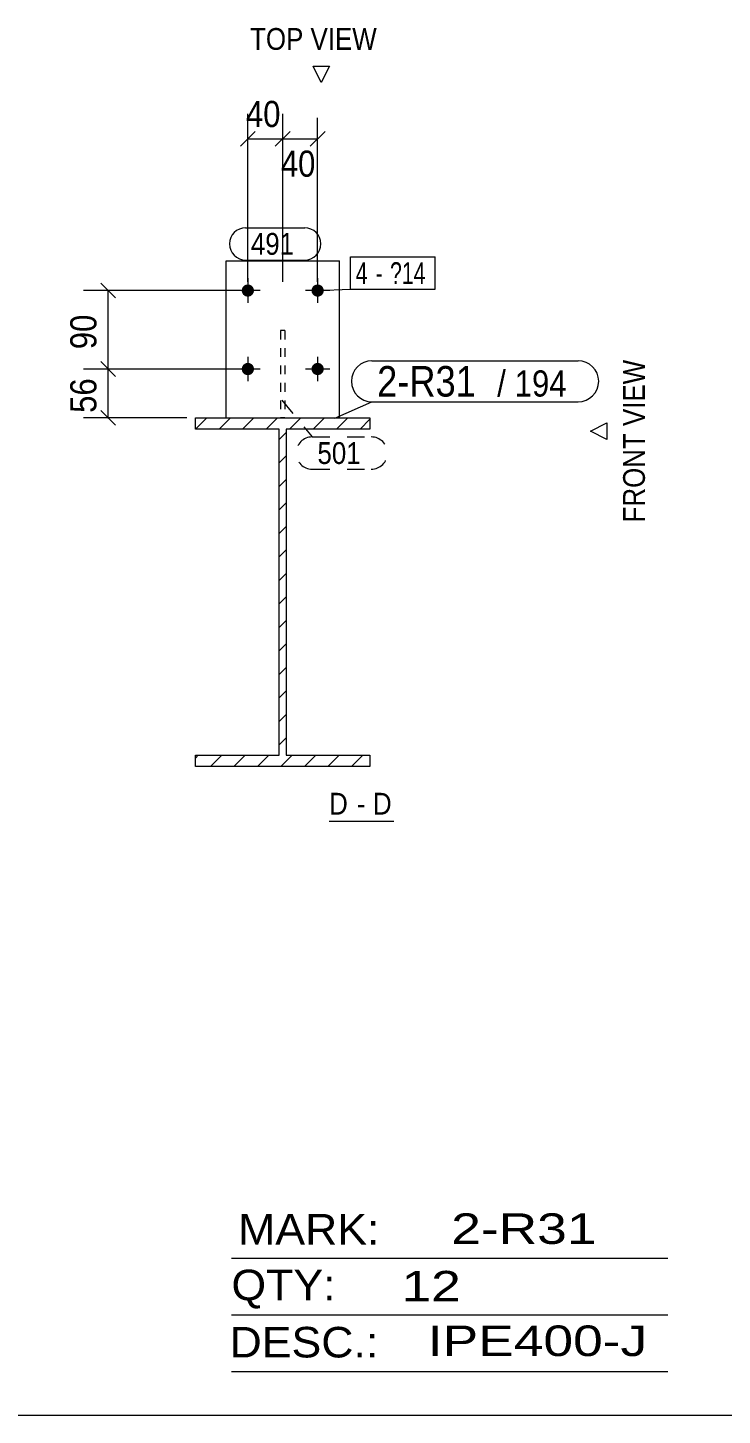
# Model space of a CAD drawing. Header units: millimetres. Extents: x 2 to 1174, y 1 to 825.
# Drawn here: x 368.7 to 448.3, y 5 to 164.1 of the extents above; entities that cross this region are included whole.
import ezdxf

# ---------------------------------------------------------------- set-up
doc = ezdxf.new("R2010")
doc.units = ezdxf.units.MM
for name, pattern in [('XKITLINE00', [0]), ('XKITLINE01', [4, 1, -1, 1, -1]), ('XKITLINE02', [4, 2, -2])]:
    doc.linetypes.add(name, pattern=pattern)
for name, color, linetype, lineweight in [('Bolt', 3, 'Continuous', 0), ('BoltMark', 7, 'Continuous', 0), ('Dimensions', 7, 'Continuous', 0), ('DrawingSheet', 5, 'Continuous', 0), ('OtherObjectType', 7, 'Continuous', 0), ('Part', 2, 'Continuous', 0), ('PartMark', 7, 'Continuous', 0)]:
    doc.layers.add(name, color=color, linetype=linetype, lineweight=lineweight)
doc.styles.add('ARIAL', font='ARIAL.TTF')
doc.styles.add('ARIAL_NARROW', font='ARIALN.TTF')

# ---------------------------------------------------------------- blocks, each defined once
blk = doc.blocks.new('*A2')
at = {"layer": 'Part', "color": 7, "linetype": 'XKITLINE00', "lineweight": 0}
for p, q in [((387.88, 118.08), (389.18, 119.38)), ((390.58, 118.08), (391.88, 119.38)), ((393.27, 118.08), (394.57, 119.38)), ((395.97, 118.08), (397.27, 119.38)), ((398.66, 118.08), (399.96, 119.38)), ((401.35, 118.08), (402.65, 119.38)), ((404.05, 118.08), (405.35, 119.38)), ((387.88, 118.08), (387.88, 118.08)), ((406.74, 118.08), (407.88, 119.22)), ((397.48, 116.9), (398.28, 117.7)), ((397.48, 114.21), (398.28, 115.01)), ((397.48, 111.51), (398.28, 112.31)), ((397.48, 108.82), (398.28, 109.62)), ((397.48, 106.12), (398.28, 106.92)), ((397.48, 103.43), (398.28, 104.23)), ((397.48, 100.74), (398.28, 101.54)), ((397.48, 98.04), (398.28, 98.84)), ((397.48, 95.35), (398.28, 96.15)), ((397.48, 92.65), (398.28, 93.45)), ((397.48, 89.96), (398.28, 90.76)), ((397.48, 87.27), (398.28, 88.07)), ((397.48, 84.57), (398.28, 85.37)), ((397.48, 81.88), (398.28, 82.68)), ((387.88, 80.36), (388.2, 80.68)), ((389.59, 79.38), (390.89, 80.68)), ((392.29, 79.38), (393.59, 80.68)), ((394.98, 79.38), (396.28, 80.68)), ((397.68, 79.38), (398.98, 80.68)), ((400.37, 79.38), (401.67, 80.68)), ((403.06, 79.38), (404.36, 80.68)), ((405.76, 79.38), (407.06, 80.68))]:
    blk.add_line(p, q, dxfattribs=at)
blk = doc.blocks.new('*A151')
at = {"layer": 'Bolt'}
for points in [[(394.58, 133.94), (394.58, 133.91), (394.58, 133.87), (394.57, 133.84), (394.56, 133.81), (394.55, 133.77), (394.54, 133.74), (394.53, 133.71), (394.52, 133.68), (394.5, 133.65), (394.48, 133.62), (394.47, 133.59), (394.45, 133.56), (394.42, 133.53), (394.4, 133.51), (394.38, 133.48), (394.35, 133.46), (394.33, 133.44), (394.3, 133.41), (394.27, 133.39), (394.24, 133.38), (394.21, 133.36), (394.18, 133.34), (394.15, 133.33), (394.12, 133.32), (394.09, 133.31), (394.05, 133.3), (394.02, 133.29), (393.99, 133.28), (393.95, 133.28), (393.92, 133.28), (393.88, 133.28), (393.85, 133.28), (393.81, 133.28), (393.78, 133.28), (393.75, 133.29), (393.71, 133.3), (393.68, 133.31), (393.65, 133.32), (393.62, 133.33), (393.58, 133.34), (393.55, 133.36), (393.52, 133.38), (393.49, 133.39), (393.47, 133.41), (393.44, 133.44), (393.41, 133.46), (393.39, 133.48), (393.36, 133.51), (393.34, 133.53), (393.32, 133.56), (393.3, 133.59), (393.28, 133.62), (393.27, 133.65), (393.25, 133.68), (393.24, 133.71), (393.22, 133.74), (393.21, 133.77), (393.2, 133.81), (393.2, 133.84), (393.19, 133.87), (393.19, 133.91), (393.18, 133.94), (393.18, 133.98), (393.18, 134.01), (393.19, 134.05), (393.19, 134.08), (393.2, 134.11), (393.2, 134.15), (393.21, 134.18), (393.22, 134.21), (393.24, 134.24), (393.25, 134.28), (393.27, 134.31), (393.28, 134.34), (393.3, 134.37), (393.32, 134.39), (393.34, 134.42), (393.36, 134.45), (393.39, 134.47), (393.41, 134.5), (393.44, 134.52), (393.47, 134.54), (393.49, 134.56), (393.52, 134.58), (393.55, 134.59), (393.58, 134.61), (393.62, 134.62), (393.65, 134.64), (393.68, 134.65), (393.71, 134.66), (393.75, 134.66), (393.78, 134.67), (393.81, 134.67), (393.85, 134.68), (393.88, 134.68), (393.92, 134.68), (393.95, 134.67), (393.99, 134.67), (394.02, 134.66), (394.05, 134.66), (394.09, 134.65), (394.12, 134.64), (394.15, 134.62), (394.18, 134.61), (394.21, 134.59), (394.24, 134.58), (394.27, 134.56), (394.3, 134.54), (394.33, 134.52), (394.35, 134.5), (394.38, 134.47), (394.4, 134.45), (394.42, 134.42), (394.45, 134.39), (394.47, 134.37), (394.48, 134.34), (394.5, 134.31), (394.52, 134.28), (394.53, 134.24), (394.54, 134.21), (394.55, 134.18), (394.56, 134.15), (394.57, 134.11), (394.58, 134.08), (394.58, 134.05), (394.58, 134.01), (394.58, 133.98)], [(402.58, 133.94), (402.58, 133.91), (402.58, 133.87), (402.57, 133.84), (402.56, 133.81), (402.55, 133.77), (402.54, 133.74), (402.53, 133.71), (402.52, 133.68), (402.5, 133.65), (402.48, 133.62), (402.47, 133.59), (402.45, 133.56), (402.42, 133.53), (402.4, 133.51), (402.38, 133.48), (402.35, 133.46), (402.33, 133.44), (402.3, 133.41), (402.27, 133.39), (402.24, 133.38), (402.21, 133.36), (402.18, 133.34), (402.15, 133.33), (402.12, 133.32), (402.09, 133.31), (402.05, 133.3), (402.02, 133.29), (401.99, 133.28), (401.95, 133.28), (401.92, 133.28), (401.88, 133.28), (401.85, 133.28), (401.81, 133.28), (401.78, 133.28), (401.75, 133.29), (401.71, 133.3), (401.68, 133.31), (401.65, 133.32), (401.62, 133.33), (401.58, 133.34), (401.55, 133.36), (401.52, 133.38), (401.49, 133.39), (401.47, 133.41), (401.44, 133.44), (401.41, 133.46), (401.39, 133.48), (401.36, 133.51), (401.34, 133.53), (401.32, 133.56), (401.3, 133.59), (401.28, 133.62), (401.27, 133.65), (401.25, 133.68), (401.24, 133.71), (401.22, 133.74), (401.21, 133.77), (401.2, 133.81), (401.2, 133.84), (401.19, 133.87), (401.19, 133.91), (401.18, 133.94), (401.18, 133.98), (401.18, 134.01), (401.19, 134.05), (401.19, 134.08), (401.2, 134.11), (401.2, 134.15), (401.21, 134.18), (401.22, 134.21), (401.24, 134.24), (401.25, 134.28), (401.27, 134.31), (401.28, 134.34), (401.3, 134.37), (401.32, 134.39), (401.34, 134.42), (401.36, 134.45), (401.39, 134.47), (401.41, 134.5), (401.44, 134.52), (401.47, 134.54), (401.49, 134.56), (401.52, 134.58), (401.55, 134.59), (401.58, 134.61), (401.62, 134.62), (401.65, 134.64), (401.68, 134.65), (401.71, 134.66), (401.75, 134.66), (401.78, 134.67), (401.81, 134.67), (401.85, 134.68), (401.88, 134.68), (401.92, 134.68), (401.95, 134.67), (401.99, 134.67), (402.02, 134.66), (402.05, 134.66), (402.09, 134.65), (402.12, 134.64), (402.15, 134.62), (402.18, 134.61), (402.21, 134.59), (402.24, 134.58), (402.27, 134.56), (402.3, 134.54), (402.33, 134.52), (402.35, 134.5), (402.38, 134.47), (402.4, 134.45), (402.42, 134.42), (402.45, 134.39), (402.47, 134.37), (402.48, 134.34), (402.5, 134.31), (402.52, 134.28), (402.53, 134.24), (402.54, 134.21), (402.55, 134.18), (402.56, 134.15), (402.57, 134.11), (402.58, 134.08), (402.58, 134.05), (402.58, 134.01), (402.58, 133.98)], [(394.58, 124.94), (394.58, 124.91), (394.58, 124.87), (394.57, 124.84), (394.56, 124.81), (394.55, 124.77), (394.54, 124.74), (394.53, 124.71), (394.52, 124.68), (394.5, 124.65), (394.48, 124.62), (394.47, 124.59), (394.45, 124.56), (394.42, 124.53), (394.4, 124.51), (394.38, 124.48), (394.35, 124.46), (394.33, 124.44), (394.3, 124.41), (394.27, 124.39), (394.24, 124.38), (394.21, 124.36), (394.18, 124.34), (394.15, 124.33), (394.12, 124.32), (394.09, 124.31), (394.05, 124.3), (394.02, 124.29), (393.99, 124.28), (393.95, 124.28), (393.92, 124.28), (393.88, 124.28), (393.85, 124.28), (393.81, 124.28), (393.78, 124.28), (393.75, 124.29), (393.71, 124.3), (393.68, 124.31), (393.65, 124.32), (393.62, 124.33), (393.58, 124.34), (393.55, 124.36), (393.52, 124.38), (393.49, 124.39), (393.47, 124.41), (393.44, 124.44), (393.41, 124.46), (393.39, 124.48), (393.36, 124.51), (393.34, 124.53), (393.32, 124.56), (393.3, 124.59), (393.28, 124.62), (393.27, 124.65), (393.25, 124.68), (393.24, 124.71), (393.22, 124.74), (393.21, 124.77), (393.2, 124.81), (393.2, 124.84), (393.19, 124.87), (393.19, 124.91), (393.18, 124.94), (393.18, 124.98), (393.18, 125.01), (393.19, 125.05), (393.19, 125.08), (393.2, 125.11), (393.2, 125.15), (393.21, 125.18), (393.22, 125.21), (393.24, 125.24), (393.25, 125.28), (393.27, 125.31), (393.28, 125.34), (393.3, 125.37), (393.32, 125.39), (393.34, 125.42), (393.36, 125.45), (393.39, 125.47), (393.41, 125.5), (393.44, 125.52), (393.47, 125.54), (393.49, 125.56), (393.52, 125.58), (393.55, 125.59), (393.58, 125.61), (393.62, 125.62), (393.65, 125.64), (393.68, 125.65), (393.71, 125.66), (393.75, 125.66), (393.78, 125.67), (393.81, 125.67), (393.85, 125.68), (393.88, 125.68), (393.92, 125.68), (393.95, 125.67), (393.99, 125.67), (394.02, 125.66), (394.05, 125.66), (394.09, 125.65), (394.12, 125.64), (394.15, 125.62), (394.18, 125.61), (394.21, 125.59), (394.24, 125.58), (394.27, 125.56), (394.3, 125.54), (394.33, 125.52), (394.35, 125.5), (394.38, 125.47), (394.4, 125.45), (394.42, 125.42), (394.45, 125.39), (394.47, 125.37), (394.48, 125.34), (394.5, 125.31), (394.52, 125.28), (394.53, 125.24), (394.54, 125.21), (394.55, 125.18), (394.56, 125.15), (394.57, 125.11), (394.58, 125.08), (394.58, 125.05), (394.58, 125.01), (394.58, 124.98)], [(402.58, 124.94), (402.58, 124.91), (402.58, 124.87), (402.57, 124.84), (402.56, 124.81), (402.55, 124.77), (402.54, 124.74), (402.53, 124.71), (402.52, 124.68), (402.5, 124.65), (402.48, 124.62), (402.47, 124.59), (402.45, 124.56), (402.42, 124.53), (402.4, 124.51), (402.38, 124.48), (402.35, 124.46), (402.33, 124.44), (402.3, 124.41), (402.27, 124.39), (402.24, 124.38), (402.21, 124.36), (402.18, 124.34), (402.15, 124.33), (402.12, 124.32), (402.09, 124.31), (402.05, 124.3), (402.02, 124.29), (401.99, 124.28), (401.95, 124.28), (401.92, 124.28), (401.88, 124.28), (401.85, 124.28), (401.81, 124.28), (401.78, 124.28), (401.75, 124.29), (401.71, 124.3), (401.68, 124.31), (401.65, 124.32), (401.62, 124.33), (401.58, 124.34), (401.55, 124.36), (401.52, 124.38), (401.49, 124.39), (401.47, 124.41), (401.44, 124.44), (401.41, 124.46), (401.39, 124.48), (401.36, 124.51), (401.34, 124.53), (401.32, 124.56), (401.3, 124.59), (401.28, 124.62), (401.27, 124.65), (401.25, 124.68), (401.24, 124.71), (401.22, 124.74), (401.21, 124.77), (401.2, 124.81), (401.2, 124.84), (401.19, 124.87), (401.19, 124.91), (401.18, 124.94), (401.18, 124.98), (401.18, 125.01), (401.19, 125.05), (401.19, 125.08), (401.2, 125.11), (401.2, 125.15), (401.21, 125.18), (401.22, 125.21), (401.24, 125.24), (401.25, 125.28), (401.27, 125.31), (401.28, 125.34), (401.3, 125.37), (401.32, 125.39), (401.34, 125.42), (401.36, 125.45), (401.39, 125.47), (401.41, 125.5), (401.44, 125.52), (401.47, 125.54), (401.49, 125.56), (401.52, 125.58), (401.55, 125.59), (401.58, 125.61), (401.62, 125.62), (401.65, 125.64), (401.68, 125.65), (401.71, 125.66), (401.75, 125.66), (401.78, 125.67), (401.81, 125.67), (401.85, 125.68), (401.88, 125.68), (401.92, 125.68), (401.95, 125.67), (401.99, 125.67), (402.02, 125.66), (402.05, 125.66), (402.09, 125.65), (402.12, 125.64), (402.15, 125.62), (402.18, 125.61), (402.21, 125.59), (402.24, 125.58), (402.27, 125.56), (402.3, 125.54), (402.33, 125.52), (402.35, 125.5), (402.38, 125.47), (402.4, 125.45), (402.42, 125.42), (402.45, 125.39), (402.47, 125.37), (402.48, 125.34), (402.5, 125.31), (402.52, 125.28), (402.53, 125.24), (402.54, 125.21), (402.55, 125.18), (402.56, 125.15), (402.57, 125.11), (402.58, 125.08), (402.58, 125.05), (402.58, 125.01), (402.58, 124.98)]]:
    blk.add_hatch(color=3, dxfattribs=at).paths.add_polyline_path(points, flags=17)
at = {"layer": 'Bolt', "color": 3, "linetype": 'XKITLINE00', "lineweight": 0}
for p, q in [((393.88, 135.38), (393.88, 132.58)), ((401.88, 135.38), (401.88, 132.58)), ((395.28, 133.98), (392.48, 133.98)), ((403.28, 133.98), (400.48, 133.98)), ((393.88, 126.38), (393.88, 123.58)), ((401.88, 126.38), (401.88, 123.58)), ((395.28, 124.98), (392.48, 124.98)), ((403.28, 124.98), (400.48, 124.98))]:
    blk.add_line(p, q, dxfattribs=at)
blk = doc.blocks.new('*A152')
at = {"layer": 'Part', "color": 2, "linetype": 'XKITLINE00', "lineweight": 0}
for p, q in [((387.88, 118.08), (387.88, 119.38)), ((387.88, 119.38), (407.88, 119.38)), ((407.88, 119.38), (407.88, 118.08)), ((397.48, 118.08), (387.88, 118.08)), ((397.48, 80.68), (397.48, 118.08)), ((407.88, 118.08), (398.28, 118.08)), ((398.28, 118.08), (398.28, 80.68)), ((387.88, 79.38), (387.88, 80.68)), ((387.88, 80.68), (397.48, 80.68)), ((398.28, 80.68), (407.88, 80.68)), ((407.88, 80.68), (407.88, 79.38)), ((407.88, 79.38), (387.88, 79.38))]:
    blk.add_line(p, q, dxfattribs=at)
blk = doc.blocks.new('*A153')
at = {"layer": 'Part', "color": 7, "linetype": 'XKITLINE01', "lineweight": 0}
for p, q in [((398.13, 129.38), (397.63, 129.38)), ((397.63, 129.38), (397.63, 119.38)), ((398.13, 129.38), (398.13, 119.38)), ((398.13, 119.38), (397.63, 119.38))]:
    blk.add_line(p, q, dxfattribs=at)
blk = doc.blocks.new('*A154')
at = {"layer": 'Part', "color": 2, "linetype": 'XKITLINE00', "lineweight": 0}
for p, q in [((391.38, 119.38), (391.38, 137.38)), ((391.38, 137.38), (404.38, 137.38)), ((404.38, 119.38), (404.38, 137.38))]:
    blk.add_line(p, q, dxfattribs=at)
at = {"layer": 'Part', "color": 7, "linetype": 'XKITLINE01', "lineweight": 0}
blk.add_line((391.38, 119.38), (404.38, 119.38), dxfattribs=at)
blk = doc.blocks.new('*A197')
at = {"layer": 'DrawingSheet', "color": 5, "linetype": 'XKITLINE00', "lineweight": 0}
blk.add_line((5, 5), (1174, 5), dxfattribs=at)
blk = doc.blocks.new('*A201')
at = {"layer": 'OtherObjectType', "color": 6, "linetype": 'XKITLINE00', "lineweight": 0}
for p, q in [((392, 23), (442, 23)), ((392, 16.5), (442, 16.5)), ((392, 10), (442, 10))]:
    blk.add_line(p, q, dxfattribs=at)
at = {"layer": 'OtherObjectType', "color": 6, "style": 'ARIAL_NARROW'}
for s, width, p in [('MARK:', 1.275, (392.77, 24.58)), ('2-R31', 1.525501, (417.19, 24.65)), ('QTY:', 1.275, (392, 18.19)), ('12', 1.525501, (411.49, 18.05)), ('DESC.:', 1.275, (391.79, 11.63)), ('IPE400-J', 1.525501, (414.5, 11.79))]:
    blk.add_text(s, height=3.5, dxfattribs=dict(at, width=width)).set_placement(p)
blk = doc.blocks.new('*A341')
at = {"layer": 'Dimensions', "color": 7, "linetype": 'XKITLINE00', "lineweight": 0}
for p, q in [((377.03, 125.83), (378.73, 124.13)), ((392.88, 124.98), (375.03, 124.98)), ((377.88, 119.38), (377.88, 124.98)), ((386.88, 119.38), (375.03, 119.38)), ((377.03, 120.23), (378.73, 118.53))]:
    blk.add_line(p, q, dxfattribs=at)
at = {"layer": 'Dimensions', "color": 3}
for p in [(377.88, 124.98), (377.88, 119.38)]:
    blk.add_point(p, dxfattribs=at)
at = {"layer": 'Dimensions', "color": 3, "style": 'ARIAL', "width": 0.85}
blk.add_text('56', height=3, rotation=90.0002, dxfattribs=at).set_placement((376.53, 119.95))
blk = doc.blocks.new('*A342')
at = {"layer": 'Dimensions', "color": 7, "linetype": 'XKITLINE00', "lineweight": 0}
for p, q in [((392.88, 133.98), (375.03, 133.98)), ((377.03, 134.83), (378.73, 133.13)), ((377.88, 124.98), (377.88, 133.98)), ((377.03, 125.83), (378.73, 124.13)), ((392.88, 124.98), (375.03, 124.98))]:
    blk.add_line(p, q, dxfattribs=at)
at = {"layer": 'Dimensions', "color": 3}
for p in [(377.88, 133.98), (377.88, 124.98)]:
    blk.add_point(p, dxfattribs=at)
at = {"layer": 'Dimensions', "color": 3, "style": 'ARIAL', "width": 0.85}
blk.add_text('90', height=3, rotation=90.0002, dxfattribs=at).set_placement((376.53, 127.25))
blk = doc.blocks.new('*A343')
at = {"layer": 'Dimensions', "color": 7, "linetype": 'XKITLINE00', "lineweight": 0}
for p, q in [((393.88, 134.98), (393.88, 154.23)), ((397.88, 134.98), (397.88, 154.23)), ((394.73, 152.23), (393.03, 150.53)), ((393.88, 151.38), (397.88, 151.38)), ((398.73, 152.23), (397.03, 150.53))]:
    blk.add_line(p, q, dxfattribs=at)
at = {"layer": 'Dimensions', "color": 3}
for p in [(393.88, 151.38), (397.88, 151.38)]:
    blk.add_point(p, dxfattribs=at)
at = {"layer": 'Dimensions', "color": 3, "style": 'ARIAL', "width": 0.85}
blk.add_text('40', height=3, dxfattribs=at).set_placement((393.66, 152.73))
blk = doc.blocks.new('*A344')
at = {"layer": 'Dimensions', "color": 7, "linetype": 'XKITLINE00', "lineweight": 0}
for p, q in [((397.88, 134.98), (397.88, 153.78)), ((401.88, 134.98), (401.88, 153.78)), ((398.73, 152.23), (397.03, 150.53)), ((397.88, 151.38), (401.88, 151.38)), ((402.73, 152.23), (401.03, 150.53))]:
    blk.add_line(p, q, dxfattribs=at)
at = {"layer": 'Dimensions', "color": 3}
for p in [(397.88, 151.38), (401.88, 151.38)]:
    blk.add_point(p, dxfattribs=at)
at = {"layer": 'Dimensions', "color": 3, "style": 'ARIAL', "width": 0.85}
blk.add_text('40', height=3, dxfattribs=at).set_placement((397.66, 147.03))
blk = doc.blocks.new('*A345')
at = {"layer": 'BoltMark', "color": 7, "linetype": 'XKITLINE00', "lineweight": 0}
for p, q in [((405.65, 137.83), (415.34, 137.83)), ((405.65, 134.13), (405.65, 137.83)), ((415.34, 134.13), (415.34, 137.83)), ((401.88, 133.98), (405.65, 134.13)), ((405.65, 134.13), (415.34, 134.13))]:
    blk.add_line(p, q, dxfattribs=at)
at = {"layer": 'BoltMark', "color": 3, "style": 'ARIAL_NARROW', "width": 0.85}
for s, p in [('4', (406.25, 134.73)), ('?14', (410.18, 134.73)), ('-', (408.52, 134.73))]:
    blk.add_text(s, height=2.5, dxfattribs=at).set_placement(p)
blk = doc.blocks.new('*A346')
at = {"layer": 'PartMark', "color": 7, "linetype": 'XKITLINE02', "lineweight": 0}
for p, q in [((397.76, 121.41), (401.26, 117.19)), ((401.26, 117.19), (408.03, 117.19)), ((401.26, 113.49), (408.03, 113.49))]:
    blk.add_line(p, q, dxfattribs=at)
for centre, start, end in [((401.26, 115.34), 90, 270), ((408.03, 115.34), 270, 90)]:
    blk.add_arc(centre, 1.85, start, end, dxfattribs=at)
at = {"layer": 'PartMark', "color": 3, "style": 'ARIAL', "width": 0.85}
blk.add_text('501', height=2.5, dxfattribs=at).set_placement((401.86, 114.09))
blk = doc.blocks.new('*A347')
at = {"layer": 'PartMark', "color": 7, "linetype": 'XKITLINE00', "lineweight": 0}
for p, q in [((393.63, 141.18), (400.4, 141.18)), ((393.63, 137.48), (400.4, 137.48))]:
    blk.add_line(p, q, dxfattribs=at)
for centre, start, end in [((393.63, 139.33), 90, 270), ((400.4, 139.33), 270, 90)]:
    blk.add_arc(centre, 1.85, start, end, dxfattribs=at)
at = {"layer": 'PartMark', "color": 3, "style": 'ARIAL', "width": 0.85}
blk.add_text('491', height=2.5, dxfattribs=at).set_placement((394.23, 138.08))
blk = doc.blocks.new('*A348')
at = {"layer": 'PartMark', "color": 7, "linetype": 'XKITLINE00', "lineweight": 0}
for p, q in [((408.1, 125.92), (431.74, 125.92)), ((403.85, 119.33), (408.1, 121.22)), ((408.1, 121.22), (431.74, 121.22))]:
    blk.add_line(p, q, dxfattribs=at)
for centre, start, end in [((408.1, 123.57), 90, 270), ((431.74, 123.57), 270, 90)]:
    blk.add_arc(centre, 2.35, start, end, dxfattribs=at)
at = {"layer": 'PartMark', "color": 1, "style": 'ARIAL', "width": 0.85}
blk.add_text('2-R31', height=3.5, dxfattribs=at).set_placement((408.7, 121.82))
at = {"layer": 'PartMark', "color": 3, "style": 'ARIAL', "width": 0.85}
for s, p in [('/', (422.46, 121.82)), ('194', (424.47, 121.82))]:
    blk.add_text(s, height=3, dxfattribs=at).set_placement(p)
blk = doc.blocks.new('*A349')
at = {"layer": 'OtherObjectType', "color": 7, "linetype": 'XKITLINE00', "lineweight": 0}
for p, q in [((402.29, 157.83), (401.35, 159.7)), ((401.35, 159.7), (403.23, 159.7)), ((403.23, 159.7), (402.29, 157.83)), ((402.29, 157.83), (402.29, 157.83)), ((433.14, 117.85), (435.02, 118.79)), ((435.02, 116.91), (433.14, 117.85)), ((433.14, 117.85), (433.14, 117.85)), ((435.02, 118.79), (435.02, 116.91)), ((403.2, 73.13), (410.63, 73.13))]:
    blk.add_line(p, q, dxfattribs=at)
at = {"layer": 'OtherObjectType', "color": 7, "style": 'ARIAL', "width": 0.85}
for s, p in [('TOP VIEW', (394.14, 161.58)), ('D', (403.2, 73.88)), ('D', (408.22, 73.88)), ('-', (406.36, 73.88))]:
    blk.add_text(s, height=2.5, dxfattribs=at).set_placement(p)
blk.add_text('FRONT VIEW', height=2.5, rotation=90, dxfattribs=at).set_placement((439.39, 107.39))

msp = doc.modelspace()

# ---------------------------------------------------------------- block references
at = {"lineweight": 0}
for name in ['*A197', '*A343', '*A344', '*A347', '*A154', '*A345', '*A151', '*A342', '*A153', '*A341', '*A348', '*A346', '*A2', '*A152', '*A201']:
    msp.add_blockref(name, (0, 0), dxfattribs=at)
at = {"layer": 'OtherObjectType', "lineweight": 0}
msp.add_blockref('*A349', (0, 0), dxfattribs=at)

doc.saveas('drawing.dxf')
